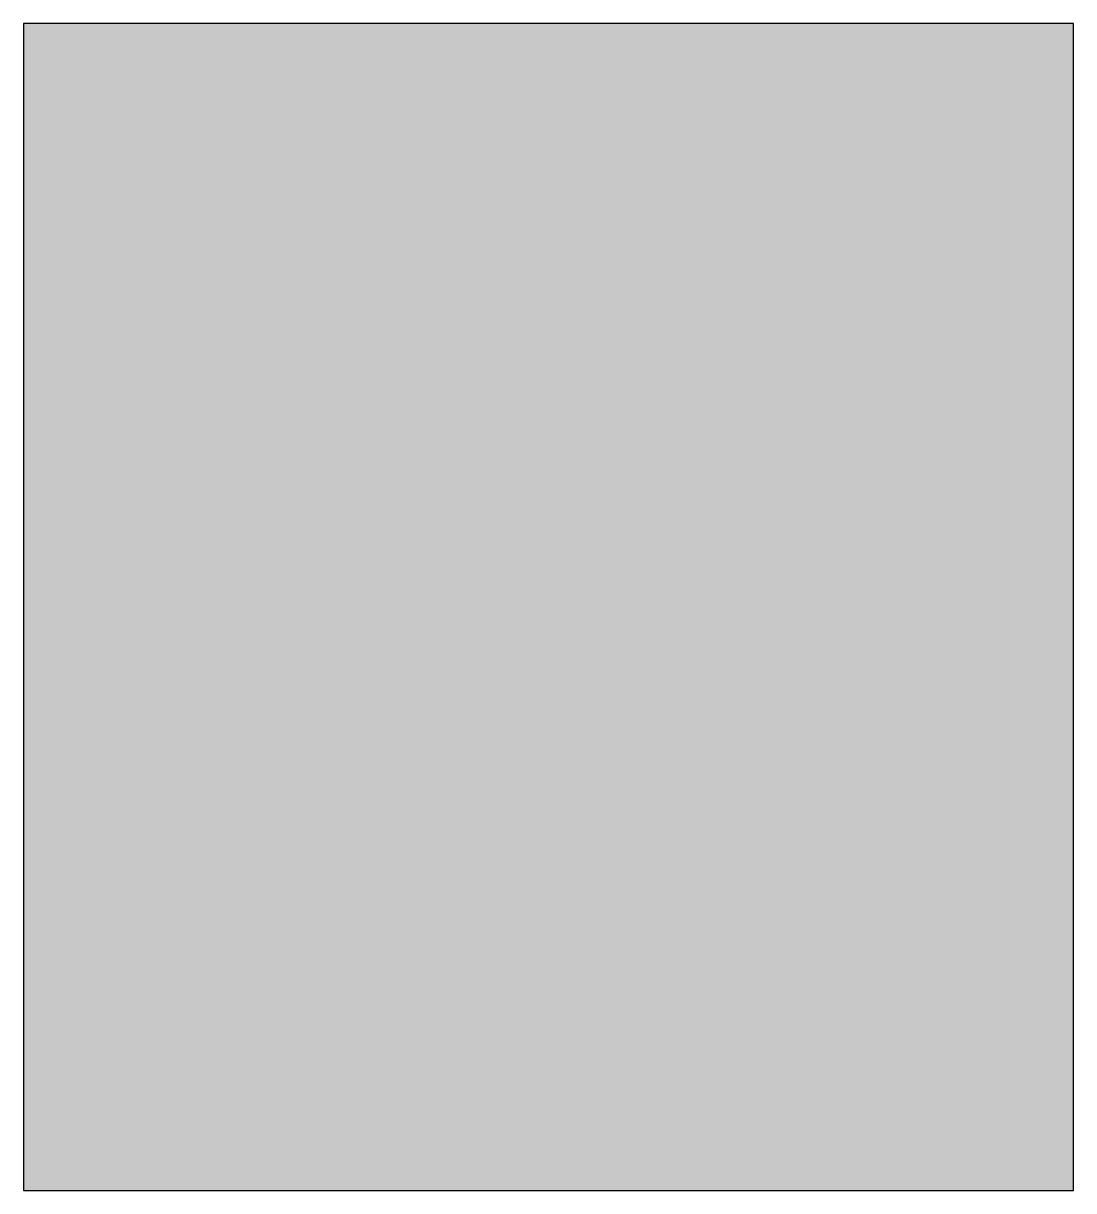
# Model space of a CAD drawing. Header units: millimetres. Extents: x 370 to 820, y -62 to 438.
import ezdxf

# ---------------------------------------------------------------- set-up
doc = ezdxf.new("R2010")
doc.units = ezdxf.units.MM
doc.header["$MEASUREMENT"] = 0
doc.layers.add('layer 1', color=7, linetype='Continuous')

msp = doc.modelspace()

# ---------------------------------------------------------------- hatches: boundary and pattern name
at = {"layer": 'layer 1', "true_color": 0xe31e24}
h = msp.add_hatch(color=242, dxfattribs=at)
edge = h.paths.add_edge_path()
edge.add_spline(control_points=[(369.9028, -61.503), (369.9028, -61.503), (369.9028, 438.496), (369.9028, 438.496), (369.9028, 438.496), (819.902, 438.496), (819.902, 438.496), (819.902, 438.496), (819.902, -61.503), (819.902, -61.503), (819.902, -61.503), (369.9028, -61.503), (369.9028, -61.503)], knot_values=[0, 0, 0, 0, 0.25, 0.25, 0.25, 0.5, 0.5, 0.5, 0.75, 0.75, 0.75, 1, 1, 1, 1], degree=3, periodic=1)

# ---------------------------------------------------------------- linework, layer by layer
at = {"layer": 'layer 1', "color": 242}
msp.add_open_spline([(369.9028, -61.503), (369.9028, -61.503), (369.9028, 438.496), (369.9028, 438.496), (369.9028, 438.496), (819.902, 438.496), (819.902, 438.496), (819.902, 438.496), (819.902, -61.503), (819.902, -61.503), (819.902, -61.503), (369.9028, -61.503), (369.9028, -61.503)], degree=3, knots=[0, 0, 0, 0, 0.25, 0.25, 0.25, 0.5, 0.5, 0.5, 0.75, 0.75, 0.75, 1, 1, 1, 1], dxfattribs=at)

doc.saveas('drawing.dxf')
